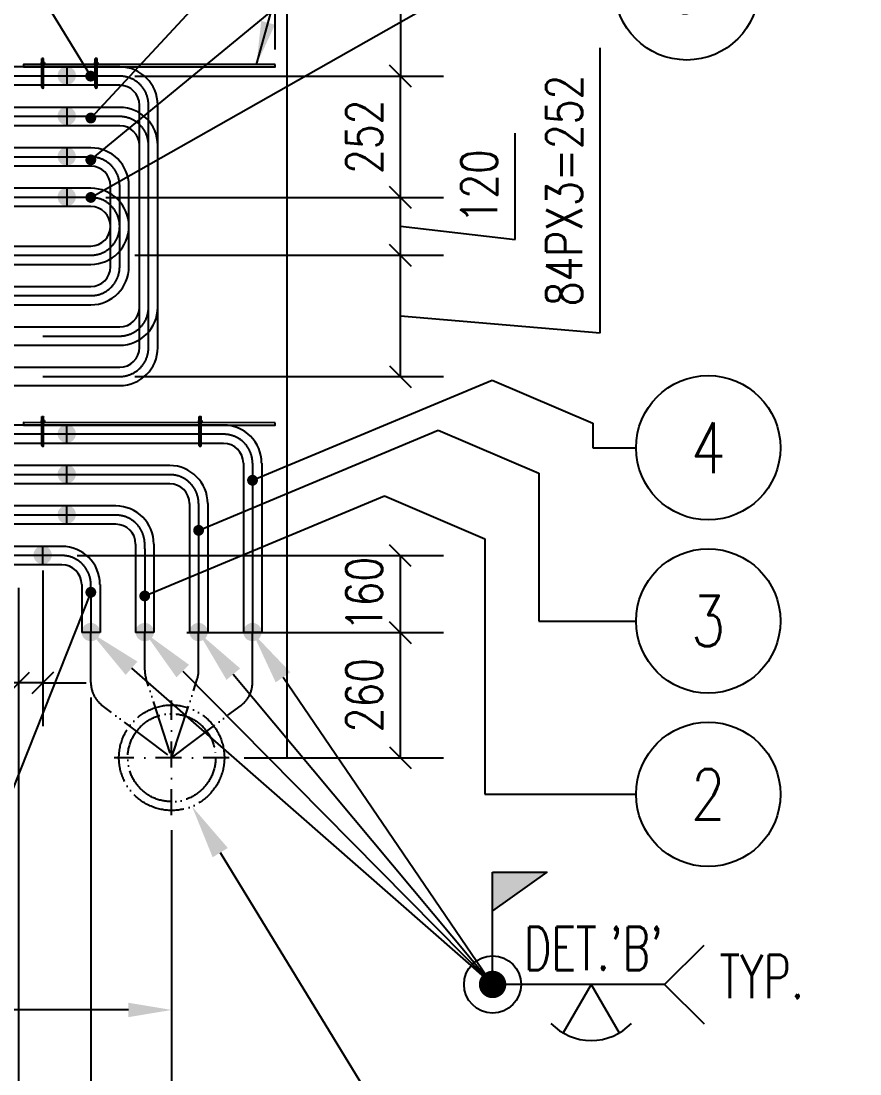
# Model space of a CAD drawing. Extents: x -4179 to 25200, y 0 to 17850.
# Drawn here: x 11104 to 12847, y 12302 to 14489 of the extents above; entities that cross this region are included whole.
import ezdxf
from ezdxf import colors
from ezdxf.entities.mleader import LeaderData, LeaderLine
from ezdxf.enums import TextEntityAlignment as Align
from ezdxf.math import Vec2, Vec3

# ---------------------------------------------------------------- set-up
doc = ezdxf.new("R2010")
doc.units = 0
doc.header["$LTSCALE"] = 450
doc.header["$MEASUREMENT"] = 0
for name, pattern in [('CENTER', [2, 1.25, -0.25, 0.25, -0.25]), ('CENTSHORT', [0.22, 0.12, -0.05, 0, -0.05]), ('HIDSHORT', [0.18, 0.1, -0.08]), ('PHANTOM', [2.5, 1.25, -0.25, 0.25, -0.25, 0.25, -0.25]), ('RAJU1', [0.65, 0.5, -0.05, 0, -0.05, 0, -0.05])]:
    doc.linetypes.add(name, pattern=pattern)
for name, color, linetype in [('CEN', 1, 'CENTER'), ('DIM', 1, 'Continuous'), ('G', 3, 'Continuous'), ('HID1', 8, 'PHANTOM')]:
    doc.layers.add(name, color=color, linetype=linetype)
doc.styles.add('SIMP25', font='romans.shx', dxfattribs={"width": 0.8, "height": 75})
doc.styles.add('SIMP35', font='romans.shx', dxfattribs={"width": 0.8, "height": 105})
doc.styles.get("Standard").update_dxf_attribs({"font": 'ROMANS.SHX'})
doc.dimstyles.get("Standard").update_dxf_attribs({"dimscale": 500.1, "dimtxt": 75, "dimasz": 0.18, "dimexe": 0.18, "dimexo": 0.0625, "dimgap": 0.075, "dimtad": 1, "dimdec": 0, "dimrnd": 0.5, "dimzin": 0, "dimdsep": 46, "dimtxsty": 'SIMP25', "dimcen": 0.09, "dimadec": 0, "dimazin": 0, "dimtfac": 1, "dimtdec": 0, "dimtmove": 1, "dimatfit": 3, "dimfxl": 1, "dimtolj": 1, "dimtzin": 0, "dimarcsym": 0})

# ---------------------------------------------------------------- blocks, each defined once
blk = doc.blocks.new('ShopWeld')
blk.add_hatch(color=256).paths.add_polyline_path([(19.1, 1.05, 1), (-19, 1.05, 1)])
blk = doc.blocks.new('Weld_Detail')
for p, q in [((11.916, 0), (14.646, 2.73)), ((11.916, 0), (14.646, -2.73)), ((6.829, 0), (4.888, -3.361)), ((6.829, 0), (8.77, -3.361))]:
    blk.add_line(p, q)
blk.add_lwpolyline([(11.916, 0), (0, 0)])
blk.add_circle((0, 0), 1.978)
blk.add_arc((6.829, 0), 3.881, 224.13373, 315.86627)
at = {"color": 7, "style": 'SIMP25', "width": 0.7}
for tag, p in [('2', (2.178, 1)), ('1', (15.71, -0.96))]:
    blk.add_attdef(tag, p, '', height=3, dxfattribs=at)
blk = doc.blocks.new('weld_DetailFlag')
h = blk.add_hatch(color=256)
h.dxf.hatch_style = 1
h.paths.add_polyline_path([(3.753, 7.768), (0, 7.768), (0, 5.108)])
blk.add_line((0, 0), (0, 7.768))
blk.add_lwpolyline([(0, 7.768), (3.753, 7.768), (0, 5.108)])
at = {"const_width": 0.949}
blk.add_lwpolyline([(0.475, 0, -1), (-0.475, 0, -1)], format="xyb", close=True, dxfattribs=at)
blk = doc.blocks.new('_Oblique')
at = {"color": 0, "linetype": 'ByBlock', "lineweight": -2}
blk.add_line((-0.25, -0.25), (0.25, 0.25), dxfattribs=at)
blk = doc.blocks.new('*D7')
at = {"layer": 'Defpoints', "color": 0, "transparency": 16777216}
for p in [(11308.8, 14122.9), (11892, 14122.9), (11308.8, 14002.9)]:
    blk.add_point(p, dxfattribs=at)
at = {"layer": 'DIM', "color": 0, "lineweight": -2, "transparency": 16777216}
for p, q in [((12130.6, 14035.4), (12130.6, 14256.1)), ((11340.1, 14122.9), (11982, 14122.9)), ((11892, 14002.9), (11892, 14122.9)), ((11892, 14062.9), (12130.6, 14035.4)), ((11340.1, 14002.9), (11982, 14002.9))]:
    blk.add_line(p, q, dxfattribs=at)
at = {"layer": 'DIM', "color": 0, "lineweight": -2, "transparency": 16777216, "xscale": 90.018, "yscale": 90.018, "zscale": 90.018}
for p, rotation in [((11892, 14122.9), 90), ((11892, 14002.9), 270)]:
    blk.add_blockref('_Oblique', p, dxfattribs=dict(at, rotation=rotation))
at = {"layer": 'DIM', "color": 0, "transparency": 16777216, "insert": (12055.6, 14145.8), "char_height": 75, "attachment_point": 5, "rotation": 90, "style": 'SIMP25'}
blk.add_mtext('\\A1;120', dxfattribs=at)
blk = doc.blocks.new('*D8')
at = {"layer": 'Defpoints', "color": 0, "transparency": 16777216}
for p in [(11308.8, 14002.9), (11892, 14002.9), (11308.8, 13750.9)]:
    blk.add_point(p, dxfattribs=at)
at = {"layer": 'DIM', "color": 0, "lineweight": -2, "transparency": 16777216}
for p, q in [((12307.4, 13841.3), (12307.4, 14433.4)), ((11340.1, 14002.9), (11982, 14002.9)), ((11892, 13750.9), (11892, 14002.9)), ((11892, 13876.9), (12307.4, 13841.3)), ((11340.1, 13750.9), (11982, 13750.9))]:
    blk.add_line(p, q, dxfattribs=at)
at = {"layer": 'DIM', "color": 0, "lineweight": -2, "transparency": 16777216, "xscale": 90.018, "yscale": 90.018, "zscale": 90.018}
for p, rotation in [((11892, 14002.9), 90), ((11892, 13750.9), 270)]:
    blk.add_blockref('_Oblique', p, dxfattribs=dict(at, rotation=rotation))
at = {"layer": 'DIM', "color": 0, "transparency": 16777216, "insert": (12232.4, 14137.3), "char_height": 75, "attachment_point": 5, "rotation": 90, "style": 'SIMP25'}
blk.add_mtext('\\A1;84PX3=252', dxfattribs=at)
blk = doc.blocks.new('*D9')
at = {"layer": 'Defpoints', "color": 0, "transparency": 16777216}
for p in [(11098.8, 13342.9), (11416.8, 12839.5), (11098.8, 11923.9)]:
    blk.add_point(p, dxfattribs=at)
at = {"layer": 'DIM', "color": 0, "lineweight": -2, "transparency": 16777216}
for p, q in [((11098.8, 13311.6), (11098.8, 11833.9)), ((11416.8, 12808.2), (11416.8, 11833.9)), ((11416.8, 11923.9), (11098.8, 11923.9)), ((11751.3, 11923.9), (11416.8, 11923.9))]:
    blk.add_line(p, q, dxfattribs=at)
at = {"layer": 'DIM', "color": 0, "lineweight": -2, "transparency": 16777216, "xscale": 90.018, "yscale": 90.018, "zscale": 90.018, "rotation": 180}
blk.add_blockref('_Oblique', (11098.8, 11923.9), dxfattribs=at)
at = {"layer": 'DIM', "color": 0, "lineweight": -2, "transparency": 16777216, "xscale": 90.018, "yscale": 90.018, "zscale": 90.018}
blk.add_blockref('_Oblique', (11416.8, 11923.9), dxfattribs=at)
at = {"layer": 'DIM', "color": 0, "transparency": 16777216, "insert": (11636.6, 11998.9), "char_height": 75, "attachment_point": 5, "style": 'SIMP25'}
blk.add_mtext('\\A1;318', dxfattribs=at)
blk = doc.blocks.new('*D11')
at = {"layer": 'Defpoints', "color": 0, "transparency": 16777216}
for p in [(2088.8, 13606.9), (11248.8, 13115.4), (2088.8, 11698.9)]:
    blk.add_point(p, dxfattribs=at)
at = {"layer": 'DIM', "color": 0, "lineweight": -2, "transparency": 16777216}
for p, q in [((2088.8, 13575.7), (2088.8, 11608.9)), ((11248.8, 13084.2), (11248.8, 11608.9)), ((11158.8, 11698.9), (2178.8, 11698.9))]:
    blk.add_line(p, q, dxfattribs=at)
at = {"layer": 'DIM', "color": 0, "transparency": 16777216}
for points in [[(2178.8, 11713.9), (2178.8, 11683.9), (2088.8, 11698.9)], [(11158.8, 11713.9), (11158.8, 11683.9), (11248.8, 11698.9)]]:
    blk.add_solid(points, dxfattribs=at)
at = {"layer": 'DIM', "color": 0, "transparency": 16777216, "insert": (6668.8, 11773.9), "char_height": 75, "attachment_point": 5, "style": 'SIMP25'}
blk.add_mtext('\\A1;9160', dxfattribs=at)
blk = doc.blocks.new('*D15')
at = {"layer": 'Defpoints', "color": 0, "transparency": 16777216}
for p in [(11416.8, 13218.9), (11892, 13218.9), (11536.3, 12958.9)]:
    blk.add_point(p, dxfattribs=at)
at = {"layer": 'DIM', "color": 0, "lineweight": -2, "transparency": 16777216}
for p, q in [((11448.1, 13218.9), (11982, 13218.9)), ((11892, 12958.9), (11892, 13218.9)), ((11567.5, 12958.9), (11982, 12958.9))]:
    blk.add_line(p, q, dxfattribs=at)
at = {"layer": 'DIM', "color": 0, "lineweight": -2, "transparency": 16777216, "xscale": 90.018, "yscale": 90.018, "zscale": 90.018}
for p, rotation in [((11892, 13218.9), 90), ((11892, 12958.9), 270)]:
    blk.add_blockref('_Oblique', p, dxfattribs=dict(at, rotation=rotation))
at = {"layer": 'DIM', "color": 0, "transparency": 16777216, "insert": (11817, 13088.9), "char_height": 75, "attachment_point": 5, "rotation": 90, "style": 'SIMP25'}
blk.add_mtext('\\A1;260', dxfattribs=at)
blk = doc.blocks.new('*D16')
at = {"layer": 'Defpoints', "color": 0, "transparency": 16777216}
for p in [(11188.8, 13378.9), (11892, 13378.9), (11416.8, 13218.9)]:
    blk.add_point(p, dxfattribs=at)
at = {"layer": 'DIM', "color": 0, "lineweight": -2, "transparency": 16777216}
for p, q in [((11220.1, 13378.9), (11982, 13378.9)), ((11892, 13218.9), (11892, 13378.9)), ((11448.1, 13218.9), (11982, 13218.9))]:
    blk.add_line(p, q, dxfattribs=at)
at = {"layer": 'DIM', "color": 0, "lineweight": -2, "transparency": 16777216, "xscale": 90.018, "yscale": 90.018, "zscale": 90.018}
for p, rotation in [((11892, 13378.9), 90), ((11892, 13218.9), 270)]:
    blk.add_blockref('_Oblique', p, dxfattribs=dict(at, rotation=rotation))
at = {"layer": 'DIM', "color": 0, "transparency": 16777216, "insert": (11817, 13298.9), "char_height": 75, "attachment_point": 5, "rotation": 90, "style": 'SIMP25'}
blk.add_mtext('\\A1;160', dxfattribs=at)
blk = doc.blocks.new('*D19')
at = {"layer": 'Defpoints', "color": 0, "transparency": 16777216}
for p in [(11603.9, 15380.9), (11308.8, 14374.9), (11892, 14374.9)]:
    blk.add_point(p, dxfattribs=at)
at = {"layer": 'DIM', "color": 0, "lineweight": -2, "transparency": 16777216}
for p, q in [((11635.1, 15380.9), (11982, 15380.9)), ((11892, 15380.9), (11892, 14374.9)), ((11340.1, 14374.9), (11982, 14374.9))]:
    blk.add_line(p, q, dxfattribs=at)
at = {"layer": 'DIM', "color": 0, "lineweight": -2, "transparency": 16777216, "xscale": 90.018, "yscale": 90.018, "zscale": 90.018}
for p, rotation in [((11892, 15380.9), 90), ((11892, 14374.9), 270)]:
    blk.add_blockref('_Oblique', p, dxfattribs=dict(at, rotation=rotation))
at = {"layer": 'DIM', "color": 0, "transparency": 16777216, "insert": (11817, 14877.9), "char_height": 75, "attachment_point": 5, "rotation": 90, "style": 'SIMP25'}
blk.add_mtext('\\A1;1006', dxfattribs=at)
blk = doc.blocks.new('*D45')
at = {"layer": 'Defpoints', "color": 0, "transparency": 16777216}
for p in [(9716.8, 13334.9), (11416.8, 12839.5), (9716.8, 12434.9)]:
    blk.add_point(p, dxfattribs=at)
at = {"layer": 'DIM', "color": 0, "lineweight": -2, "transparency": 16777216}
for p, q in [((9716.8, 13303.7), (9716.8, 12344.9)), ((11416.8, 12808.2), (11416.8, 12344.9)), ((11326.8, 12434.9), (9806.8, 12434.9))]:
    blk.add_line(p, q, dxfattribs=at)
at = {"layer": 'DIM', "color": 0, "transparency": 16777216}
for points in [[(9806.8, 12449.9), (9806.8, 12419.9), (9716.8, 12434.9)], [(11326.8, 12449.9), (11326.8, 12419.9), (11416.8, 12434.9)]]:
    blk.add_solid(points, dxfattribs=at)
at = {"layer": 'DIM', "color": 0, "transparency": 16777216, "insert": (10566.8, 12509.9), "char_height": 75, "attachment_point": 5, "style": 'SIMP25'}
blk.add_mtext('\\A1;1700', dxfattribs=at)
blk = doc.blocks.new('*D54')
at = {"layer": 'Defpoints', "color": 0, "transparency": 16777216}
for p in [(11148.8, 13378.9), (11098.8, 13342.9), (11098.8, 13114.2)]:
    blk.add_point(p, dxfattribs=at)
at = {"layer": 'DIM', "color": 0, "lineweight": -2, "transparency": 16777216}
for p, q in [((11148.8, 13347.7), (11148.8, 13024.2)), ((11098.8, 13311.6), (11098.8, 13024.2)), ((11098.8, 13114.2), (11008.8, 13114.2)), ((11148.8, 13114.2), (11098.8, 13114.2)), ((11148.8, 13114.2), (11238.8, 13114.2))]:
    blk.add_line(p, q, dxfattribs=at)
at = {"layer": 'DIM', "color": 0, "lineweight": -2, "transparency": 16777216, "xscale": 90.018, "yscale": 90.018, "zscale": 90.018}
blk.add_blockref('_Oblique', (11098.8, 13114.2), dxfattribs=at)
at = {"layer": 'DIM', "color": 0, "lineweight": -2, "transparency": 16777216, "xscale": 90.018, "yscale": 90.018, "zscale": 90.018, "rotation": 180}
blk.add_blockref('_Oblique', (11148.8, 13114.2), dxfattribs=at)
at = {"layer": 'DIM', "color": 0, "transparency": 16777216, "insert": (11008.8, 13189.2), "char_height": 75, "attachment_point": 5, "style": 'SIMP25'}
blk.add_mtext('\\A1;50', dxfattribs=at)
blk = doc.blocks.new('CB0131')
at = {"color": 7}
blk.add_circle((5, 0), 5, dxfattribs=at)
at = {"color": 3, "style": 'SIMP35', "width": 0.8}
blk.add_attdef('P.NO.', text='', height=3.5, dxfattribs=at).set_placement((5, 0), align=Align.MIDDLE)
blk = doc.blocks.new('*D57')
at = {"layer": 'Defpoints', "color": 0, "transparency": 16777216}
for p in [(11308.8, 14374.9), (11892, 14374.9), (11248.8, 14122.9)]:
    blk.add_point(p, dxfattribs=at)
at = {"layer": 'DIM', "color": 0, "lineweight": -2, "transparency": 16777216}
for p, q in [((11340.1, 14374.9), (11982, 14374.9)), ((11892, 14122.9), (11892, 14374.9)), ((11280.1, 14122.9), (11982, 14122.9))]:
    blk.add_line(p, q, dxfattribs=at)
at = {"layer": 'DIM', "color": 0, "lineweight": -2, "transparency": 16777216, "xscale": 90.018, "yscale": 90.018, "zscale": 90.018}
for p, rotation in [((11892, 14374.9), 90), ((11892, 14122.9), 270)]:
    blk.add_blockref('_Oblique', p, dxfattribs=dict(at, rotation=rotation))
at = {"layer": 'DIM', "color": 0, "transparency": 16777216, "insert": (11817, 14248.9), "char_height": 75, "attachment_point": 5, "rotation": 90, "style": 'SIMP25'}
blk.add_mtext('\\A1;252', dxfattribs=at)
blk = doc.blocks.new('NUT-M4-T')
at = {"color": 0, "linetype": 'ByBlock'}
for p, q in [((-3.5, 3.8), (-3.3, 4)), ((-3.5, 3.8), (-3.5, 0.2)), ((-3.5, 0.2), (-3.3, 0)), ((-3.3, 4), (3.3, 4)), ((-3.3, 0), (3.3, 0)), ((-1.7, 3.6), (-1.7, 0.4)), ((1.7, 3.6), (1.7, 0.4)), ((3.5, 3.8), (3.3, 4)), ((3.3, 0), (3.5, 0.2)), ((3.5, 3.8), (3.5, 0.2))]:
    blk.add_line(p, q, dxfattribs=at)
at = {"color": 1, "linetype": 'CENTSHORT'}
blk.add_line((0, 4.2), (0, -0.5), dxfattribs=at)
at = {"color": 0, "linetype": 'ByBlock'}
for centre, radius, start, end in [((-2.7, 2.6), 1.42, 45.6164, 121.21), ((-2.7, 1.4), 1.42, 238.79, 314.3836), ((0, 0.1), 3.95, 63.9922, 116.0078), ((0, 3.9), 3.95, 243.9922, 296.0078), ((2.7, 2.6), 1.42, 58.79, 134.3836), ((2.7, 1.4), 1.42, 225.6164, 301.21)]:
    blk.add_arc(centre, radius, start, end, dxfattribs=at)
blk = doc.blocks.new('AUcl_Typ2-M4_T38.1_F')
for p, q in [((-2, 36.5), (-1.5, 37)), ((-2, -23), (-2, 36.5)), ((2, 36.5), (-2, 36.5)), ((-1.5, 12), (-1.5, 37)), ((-1.5, 37), (1.5, 37)), ((1.5, 12), (1.5, 37)), ((1.5, 37), (2, 36.5)), ((2, -23), (2, 36.5))]:
    blk.add_line(p, q)
at = {"color": 0, "linetype": 'ByBlock'}
for p, q in [((-0.5, 24.6), (0.4, 24.1)), ((-2, 12), (2, 12))]:
    blk.add_line(p, q, dxfattribs=at)
at = {"color": 1, "linetype": 'CENTSHORT', "ltscale": 0.2}
for p, q in [((0, -25.7), (0, 37)), ((2.2, -23), (-2.2, -23))]:
    blk.add_line(p, q, dxfattribs=at)
at = {"color": 0, "linetype": 'ByBlock'}
blk.add_lwpolyline([(-3.5, 24.6), (-3.5, 24.1), (3.5, 24.1), (3.5, 24.6)], close=True, dxfattribs=at)
at = {"color": 1, "linetype": 'HIDSHORT'}
blk.add_arc((0, -23), 2, 0, 180, dxfattribs=at)
blk.add_arc((0, -23), 2, 180, 0)
at = {"color": 0, "linetype": 'ByBlock'}
blk.add_blockref('NUT-M4-T', (0, 24.6), dxfattribs=at)
blk = doc.blocks.new('LPEvap3-AntCh-Side-TYP2-F')
at = {"color": 2}
blk.add_lwpolyline([(107, 23.8), (-416, 24.1), (-416, 19), (107, 18.8)], close=True, dxfattribs=at)
for p in [(-376, 0), (-49, 0)]:
    blk.add_blockref('AUcl_Typ2-M4_T38.1_F', p)
blk = doc.blocks.new('LPEvap3-AntCh-Side-TYP3-F')
at = {"color": 2}
blk.add_lwpolyline([(323, 24.05), (-200, 24.05), (-200, 19.05), (323, 19.05)], close=True, dxfattribs=at)
for p in [(-160, 0), (-49, 0)]:
    blk.add_blockref('AUcl_Typ2-M4_T38.1_F', p)
blk = doc.blocks.new('*D256')
at = {"layer": 'Defpoints', "color": 0, "transparency": 16777216}
for p in [(11656.8, 14721.5), (11631.8, 14399), (11656.8, 14399)]:
    blk.add_point(p, dxfattribs=at)
at = {"layer": 'DIM', "color": 0, "lineweight": -2, "transparency": 16777216}
for p, q in [((11631.8, 14430.2), (11631.8, 14811.5)), ((11656.8, 14430.2), (11656.8, 14811.5)), ((11631.8, 14721.5), (11541.8, 14721.5)), ((11631.8, 14721.5), (11656.8, 14721.5)), ((11656.8, 14721.5), (11746.8, 14721.5))]:
    blk.add_line(p, q, dxfattribs=at)
at = {"layer": 'DIM', "color": 0, "lineweight": -2, "transparency": 16777216, "xscale": 90.018, "yscale": 90.018, "zscale": 90.018}
blk.add_blockref('_Oblique', (11631.8, 14721.5), dxfattribs=at)
at = {"layer": 'DIM', "color": 0, "lineweight": -2, "transparency": 16777216, "xscale": 90.018, "yscale": 90.018, "zscale": 90.018, "rotation": 180}
blk.add_blockref('_Oblique', (11656.8, 14721.5), dxfattribs=at)
at = {"layer": 'DIM', "color": 0, "transparency": 16777216, "insert": (11527.6, 14837.2), "char_height": 75, "attachment_point": 5, "style": 'SIMP25'}
blk.add_mtext('\\A1;25\\PTYP', dxfattribs=at)

msp = doc.modelspace()

# ---------------------------------------------------------------- linework, layer by layer
for p, q in [((11198.8, 14394), (11198.8, 14355.9)), ((11198.8, 14310), (11198.8, 14271.9)), ((11198.8, 14226), (11198.8, 14187.9)), ((11198.8, 14142), (11198.8, 14103.9)), ((11524.8, 13650), (2148.8, 13650)), ((11198.8, 13611.9), (11198.8, 13650)), ((11524.8, 13611.9), (2148.8, 13611.9)), ((11412.8, 13566), (2148.8, 13566)), ((11198.8, 13527.9), (11198.8, 13566)), ((11565.8, 13570.9), (11565.8, 13218.9)), ((11603.9, 13570.9), (11603.9, 13218.9)), ((11412.8, 13527.9), (2148.8, 13527.9)), ((11300.8, 13482), (2088.8, 13482)), ((11198.8, 13443.9), (11198.8, 13482)), ((11453.8, 13486.9), (11453.8, 13218.9)), ((11491.9, 13486.9), (11491.9, 13218.9)), ((11300.8, 13443.9), (2088.8, 13443.9)), ((11188.8, 13398), (2088.8, 13398)), ((11148.8, 13359.9), (11148.8, 13398)), ((11341.8, 13402.9), (11341.8, 13218.9)), ((11379.9, 13402.9), (11379.9, 13218.9)), ((11188.8, 13359.9), (2088.8, 13359.9)), ((11229.8, 13318.9), (11229.8, 13218.9)), ((11267.9, 13318.9), (11267.9, 13218.9)), ((11267.9, 13218.9), (11229.8, 13218.9)), ((11379.9, 13218.9), (11341.8, 13218.9)), ((11491.9, 13218.9), (11453.8, 13218.9)), ((11603.9, 13218.9), (11565.8, 13218.9))]:
    msp.add_line(p, q)
at = {"color": 1, "linetype": 'CENTSHORT'}
for p, q in [((11416.8, 12839.5), (11416.8, 13078.1)), ((11536.3, 12958.9), (11297.6, 12958.9))]:
    msp.add_line(p, q, dxfattribs=at)
for points in [[(2148.8, 13650, -0.41395), (2107.9, 13690.9, -0.41395), (2148.8, 13731.9), (11308.8, 13731.9, 0.414), (11387.9, 13810.9), (11387.9, 14314.9, 0.414), (11308.8, 14394), (2148.8, 14394)], [(2148.8, 13611.9, -0.414026), (2069.8, 13690.9, -0.414026), (2148.8, 13770), (11308.8, 13770, 0.414), (11349.8, 13810.9), (11349.8, 14314.9, 0.414), (11308.8, 14355.9), (2148.8, 14355.9)], [(2148.8, 13566, -0.414), (2107.9, 13606.9), (2107.9, 13774.9, -0.414), (2148.8, 13815.9), (11308.8, 13815.9, 0.414), (11387.9, 13894.9), (11387.9, 14230.9, 0.414), (11308.8, 14310), (2148.8, 14310)], [(2148.8, 13527.9, -0.414), (2069.8, 13606.9), (2069.8, 13774.9, -0.414), (2148.8, 13854), (11308.8, 13854, 0.414), (11349.8, 13894.9), (11349.8, 14230.9, 0.414), (11308.8, 14271.9), (2148.8, 14271.9)], [(2088.8, 13482, -0.414), (2047.9, 13522.9), (2047.9, 13858.9, -0.414), (2088.8, 13899.9), (11248.8, 13899.9, 0.414), (11327.9, 13978.9), (11327.9, 14146.9, 0.414), (11248.8, 14226), (2088.8, 14226)], [(2088.8, 13443.9, -0.414), (2009.8, 13522.9), (2009.8, 13858.9, -0.414), (2088.8, 13938), (11248.8, 13938, 0.414), (11289.8, 13978.9), (11289.8, 14146.9, 0.414), (11248.8, 14187.9), (2088.8, 14187.9)], [(2088.8, 13398, -0.414), (2047.9, 13438.9), (2047.9, 13942.9, -0.414), (2088.8, 13983.9), (11248.8, 13983.9, 0.414026), (11327.9, 14062.9, 0.414026), (11248.8, 14142), (2088.8, 14142)], [(2088.8, 13359.9, -0.414), (2009.8, 13438.9), (2009.8, 13942.9, -0.414), (2088.8, 14022), (11248.8, 14022, 0.41395), (11289.8, 14062.9, 0.41395), (11248.8, 14103.9), (2088.8, 14103.9)]]:
    msp.add_lwpolyline(points, format="xyb")
for centre, radius in [((11524.8, 13570.9), 79), ((11524.8, 13570.9), 41), ((11412.8, 13486.9), 79), ((11412.8, 13486.9), 41), ((11300.8, 13402.9), 79), ((11300.8, 13402.9), 41), ((11188.8, 13318.9), 79), ((11188.8, 13318.9), 41)]:
    msp.add_arc(centre, radius, 0, 90)
at = {"layer": 'CEN'}
for p, q in [((11524.8, 13630.9), (2148.8, 13630.9)), ((11584.8, 13570.9), (11584.8, 13218.9)), ((11412.8, 13546.9), (2148.8, 13546.9)), ((11472.8, 13486.9), (11472.8, 13218.9)), ((11300.8, 13462.9), (2088.8, 13462.9)), ((11360.8, 13392.9), (11360.8, 13402.9)), ((11360.8, 13392.9), (11360.8, 13218.9)), ((11188.8, 13378.9), (2088.8, 13378.9)), ((11248.8, 13308.9), (11248.8, 13318.9)), ((11248.8, 13308.9), (11248.8, 13218.9)), ((11416.8, 12958.9), (11426.1, 12987.4)), ((11416.8, 12958.9), (11440.8, 12977))]:
    msp.add_line(p, q, dxfattribs=at)
for points in [[(2148.8, 13630.9, -0.414), (2088.8, 13690.9), (2088.8, 13690.9, -0.414), (2148.8, 13750.9), (11308.8, 13750.9, 0.414), (11368.8, 13810.9), (11368.8, 14314.9, 0.414), (11308.8, 14374.9), (2148.8, 14374.9)], [(2148.8, 13546.9, -0.414), (2088.8, 13606.9), (2088.8, 13774.9, -0.414), (2148.8, 13834.9), (11308.8, 13834.9, 0.414), (11368.8, 13894.9), (11368.8, 14230.9, 0.414), (11308.8, 14290.9), (2148.8, 14290.9)], [(2088.8, 13462.9, -0.414), (2028.8, 13522.9), (2028.8, 13858.9, -0.414), (2088.8, 13918.9), (11248.8, 13918.9, 0.414), (11308.8, 13978.9), (11308.8, 14146.9, 0.414), (11248.8, 14206.9), (2088.8, 14206.9)], [(2088.8, 13378.9, -0.414), (2028.8, 13438.9), (2028.8, 13942.9, -0.414), (2088.8, 14002.9), (11248.8, 14002.9, 0.414), (11308.8, 14062.9), (11308.8, 14062.9, 0.414), (11248.8, 14122.9), (2088.8, 14122.9)]]:
    msp.add_lwpolyline(points, format="xyb", dxfattribs=at)
for centre in [(11524.8, 13570.9), (11412.8, 13486.9), (11300.8, 13402.9), (11188.8, 13318.9)]:
    msp.add_arc(centre, 60, 0, 90, dxfattribs=at)
at = {"layer": 'G'}
msp.add_line((11656.8, 12958.9), (11656.8, 16253.9), dxfattribs=at)
at = {"layer": 'HID1', "linetype": 'RAJU1', "ltscale": 0.5}
for points in [[(11408.8, 12964.9), (11272.7, 13067.5, -0.235469), (11248.8, 13115.4), (11248.8, 13218.9)], [(11413.7, 12968.4), (11363.8, 13122.2, -0.078702), (11360.8, 13140.8), (11360.8, 13218.9)], [(11416.8, 12958.9), (11560.9, 13067.5, 0.235469), (11584.8, 13115.4), (11584.8, 13218.9)], [(11416.8, 12958.9), (11469.9, 13122.2, 0.078702), (11472.8, 13140.8), (11472.8, 13218.9)]]:
    msp.add_lwpolyline(points, format="xyb", dxfattribs=at)
for radius in [109.5, 91.3]:
    msp.add_circle((11416.8, 12958.9), radius, dxfattribs=at)

# ---------------------------------------------------------------- block references
at = {"xscale": 30, "yscale": 30}
for name, p, zscale, values in [('CB0131', (12337.1, 14558.4), 30, {'P.NO.': '9'}), ('CB0131', (12381.7, 13602.9), 30, {'P.NO.': '4'}), ('CB0131', (12381.7, 13242.9), 30, {'P.NO.': '3'}), ('CB0131', (12381.7, 12882.9), 30, {'P.NO.': '2'}), ('Weld_Detail', (12083.7, 12487.9), 0.6666666666666666, {'2': "DET.'B'", '1': 'TYP.'})]:
    msp.add_blockref(name, p, dxfattribs=dict(at, zscale=zscale)).add_auto_attribs(values)
for name, p in [('LPEvap3-AntCh-Side-TYP3-F', (11308.8, 14374.9)), ('LPEvap3-AntCh-Side-TYP2-F', (11524.8, 13630.9))]:
    msp.add_blockref(name, p)
at = {"xscale": -1}
for p in [(11198.8, 14374.9), (11198.8, 14290.9), (11198.8, 14206.9), (11198.8, 14122.9), (11198.8, 13630.9), (11198.8, 13546.9), (11198.8, 13462.9), (11148.8, 13378.9), (11248.8, 13218.9), (11360.8, 13218.9), (11472.8, 13218.9), (11584.8, 13218.9)]:
    msp.add_blockref('ShopWeld', p, dxfattribs=at)
at = {"xscale": 30, "yscale": 30, "zscale": 0.6666666666666666}
msp.add_blockref('weld_DetailFlag', (12083.7, 12487.9), dxfattribs=at)

# ---------------------------------------------------------------- dimensions: what is measured, and where the dimension line sits
at = {"layer": 'DIM'}
for base, p1, p2, picture, middle in [((11892, 14374.9), (11603.9, 15380.9), (11308.8, 14374.9), '*D19', (11817, 14877.9)), ((11892, 14374.9), (11248.8, 14122.9), (11308.8, 14374.9), '*D57', (11817, 14248.9)), ((11892, 13218.9), (11536.3, 12958.9), (11416.8, 13218.9), '*D15', (11817, 13088.9))]:
    dim = msp.add_linear_dim(base=base, p1=p1, p2=p2, angle=90, dimstyle='Standard', override={"dimblk1": 'Oblique', "dimblk2": 'Oblique', "dimsah": 1}, dxfattribs=at)
    dim.commit()
    dim.dimension.update_dxf_attribs({"geometry": picture, "text_midpoint": middle})
dim = msp.add_linear_dim(base=(11656.8, 14721.5), p1=(11631.8, 14399), p2=(11656.8, 14399), text='<>\\XTYP', dimstyle='Standard', override={"dimblk1": 'Oblique', "dimblk2": 'Oblique', "dimsah": 1}, dxfattribs=at)
dim.commit()
dim.dimension.update_dxf_attribs({"geometry": '*D256', "text_midpoint": (11527.6, 14837.2), "dimtype": 160})
dim = msp.add_linear_dim(base=(11892, 14002.9), p1=(11308.8, 13750.9), p2=(11308.8, 14002.9), angle=90, text='84PX3=252', dimstyle='Standard', override={"dimblk1": 'Oblique', "dimblk2": 'Oblique', "dimsah": 1}, dxfattribs=at)
dim.commit()
dim.dimension.update_dxf_attribs({"geometry": '*D8', "text_midpoint": (12307.4, 13878.8), "dimtype": 160})
for base, p1, p2, angle, picture, middle in [((11892, 14122.9), (11308.8, 14002.9), (11308.8, 14122.9), 90, '*D7', (12130.6, 14072.9)), ((11892, 13378.9), (11416.8, 13218.9), (11188.8, 13378.9), 90, '*D16', (11892, 13298.9)), ((11098.8, 11923.9), (11416.8, 12839.5), (11098.8, 13342.9), 180, '*D9', (11636.6, 11923.9))]:
    dim = msp.add_linear_dim(base=base, p1=p1, p2=p2, angle=angle, dimstyle='Standard', override={"dimblk1": 'Oblique', "dimblk2": 'Oblique', "dimsah": 1}, dxfattribs=at)
    dim.commit()
    dim.dimension.update_dxf_attribs({"geometry": picture, "text_midpoint": middle, "dimtype": 160})
for base, p1, p2, picture, middle in [((2088.8, 11698.9), (11248.8, 13115.4), (2088.8, 13606.9), '*D11', (6668.8, 11773.9)), ((9716.8, 12434.9), (11416.8, 12839.5), (9716.8, 13334.9), '*D45', (10566.8, 12509.9))]:
    dim = msp.add_linear_dim(base=base, p1=p1, p2=p2, angle=180, dimstyle='Standard', dxfattribs=at)
    dim.commit()
    dim.dimension.update_dxf_attribs({"geometry": picture, "text_midpoint": middle})
dim = msp.add_linear_dim(base=(11098.8, 13114.2), p1=(11148.8, 13378.9), p2=(11098.8, 13342.9), dimstyle='Standard', override={"dimblk1": 'Oblique', "dimblk2": 'Oblique', "dimsah": 1}, dxfattribs=at)
dim.commit()
dim.dimension.update_dxf_attribs({"geometry": '*D54', "text_midpoint": (11008.8, 13114.2), "dimtype": 160})

# ---------------------------------------------------------------- leaders
msp.add_leader([(11593, 14399), (11767.2, 15024.1), (12080.5, 15330.8), (12083.7, 15547.8), (12173.7, 15547.8)], dimstyle='Standard', dxfattribs=at)
for points in [[(11248.8, 14200.9), (11972.6, 14797.2), (12062.6, 14797.2)], [(11248.5, 14374.9), (11066.5, 14673.7), (10976.5, 14673.7)], [(11248.8, 14287.9), (11607.7, 14673.7), (11477.7, 14673.7)], [(11248.8, 14122.9), (12017.1, 14558.4), (12337.1, 14558.4)], [(11584.8, 13535.3), (12082.8, 13743.4), (12291.7, 13653.9), (12291.7, 13602.9), (12381.7, 13602.9)], [(11472.8, 13431.3), (11970.8, 13639.4), (12179.7, 13549.9), (12179.7, 13242.9), (12381.7, 13242.9)], [(11360.8, 13295), (11858.8, 13503), (12067.7, 13413.6), (12067.7, 12882.9), (12381.7, 12882.9)], [(11248.8, 13302.6), (11017.8, 12721.5), (10927.8, 12721.5)]]:
    msp.add_leader(points, dimstyle='Standard', override={"dimldrblk": 'DotSmall'}, dxfattribs=at)
ml = msp.add_multileader_mtext('Standard', dxfattribs=at)
ml.set_content('', color=256)
ml.set_leader_properties()
ml.build(insert=Vec2(0, 0))
ml.multileader.update_dxf_attribs({"dogleg_length": 0.36, "arrow_head_size": 112.5})
ctx = ml.context
ctx.base_point, ctx.char_height, ctx.arrow_head_size, ctx.landing_gap_size, ctx.plane_origin = Vec3(12069.3, 12487.8), 0.18, 112.5, 0.09, Vec3(15916.8, -8613.1)
ctx.text_align_type = 2
notes = []
notes.append((ctx, [(0, (1, 1, 0), (12069.9, 12487.8), (-1, 0), 0.36, [(0, [(11248.8, 13218.9), (12083.7, 12487.9)], 0, [])])]))
ctx.mtext.insert, ctx.mtext.alignment, ctx.mtext.flow_direction = Vec3(12069.4, 12487.9), 3, 5
ml = msp.add_multileader_mtext('Standard', dxfattribs=at)
ml.set_content('', color=256)
ml.set_leader_properties()
ml.build(insert=Vec2(0, 0))
ml.multileader.update_dxf_attribs({"dogleg_length": 0.36, "arrow_head_size": 112.5})
ctx = ml.context
ctx.base_point, ctx.char_height, ctx.arrow_head_size, ctx.landing_gap_size, ctx.plane_origin = Vec3(12084, 12487.9), 0.18, 112.5, 0.09, Vec3(15916.8, -8613.1)
notes.append((ctx, [(1, (1, 1, 0), (12083.7, 12487.9), (1, 0), 0.36, [(0, [(11360.8, 13218.9), (12083.7, 12487.9)], 0, [])])]))
ctx.mtext.insert, ctx.mtext.flow_direction = Vec3(12084.1, 12488), 5
ml = msp.add_multileader_mtext('Standard', dxfattribs=at)
ml.set_content('', color=256)
ml.set_leader_properties()
ml.build(insert=Vec2(0, 0))
ml.multileader.update_dxf_attribs({"dogleg_length": 0.36, "arrow_head_size": 112.5})
ctx = ml.context
ctx.base_point, ctx.char_height, ctx.arrow_head_size, ctx.landing_gap_size, ctx.plane_origin = Vec3(12068.5, 12487.9), 0.18, 112.5, 0.09, Vec3(15916.8, -8613.1)
ctx.text_align_type = 2
notes.append((ctx, [(0, (1, 1, 0), (12069.1, 12487.9), (-1, 0), 0.36, [(0, [(11472.8, 13218.9), (12083.7, 12487.9)], 0, [])])]))
ctx.mtext.insert, ctx.mtext.alignment, ctx.mtext.flow_direction = Vec3(12068.6, 12488), 3, 5
ml = msp.add_multileader_mtext('Standard', dxfattribs=at)
ml.set_content('', color=256)
ml.set_leader_properties()
ml.build(insert=Vec2(0, 0))
ml.multileader.update_dxf_attribs({"dogleg_length": 0.36, "arrow_head_size": 112.5})
ctx = ml.context
ctx.base_point, ctx.char_height, ctx.arrow_head_size, ctx.landing_gap_size, ctx.plane_origin = Vec3(12068.9, 12487.9), 0.18, 112.5, 0.09, Vec3(15916.8, -8613.1)
ctx.text_align_type = 2
notes.append((ctx, [(0, (1, 1, 0), (12069.4, 12487.9), (-1, 0), 0.36, [(0, [(11584.8, 13218.9), (12083.7, 12487.9)], 0, [])])]))
ctx.mtext.insert, ctx.mtext.alignment, ctx.mtext.flow_direction = Vec3(12069, 12488), 3, 5
ml = msp.add_multileader_mtext('Standard', dxfattribs=at)
ml.set_content('', color=256)
ml.set_leader_properties()
ml.build(insert=Vec2(0, 0))
ml.multileader.update_dxf_attribs({"dogleg_length": 0.36, "arrow_head_size": 112.5})
ctx = ml.context
ctx.base_point, ctx.char_height, ctx.arrow_head_size, ctx.landing_gap_size, ctx.plane_origin = Vec3(12847, 12126.6), 0.18, 112.5, 0.09, Vec3(15916.8, -8410.1)
notes.append((ctx, [(0, (1, 1, 0), (12846.6, 12126.6), (1, 0), 0.36, [(0, [(11459.1, 12857.8), (11905.7, 12126.6)], 0, [])])]))
ctx.mtext.insert, ctx.mtext.flow_direction = Vec3(12847, 12126.6), 5
for ctx, leaders in notes:
    for number, flags, end, landing, length, lines in leaders:
        leader = LeaderData()
        leader.index, (leader.has_last_leader_line, leader.has_dogleg_vector, leader.attachment_direction) = number, flags
        leader.last_leader_point, leader.dogleg_vector, leader.dogleg_length = Vec3(end), Vec3(landing), length
        for number, points, colour, breaks in lines:
            line = LeaderLine()
            line.index, line.vertices, line.color, line.breaks = number, Vec3.list(points), colors.encode_raw_color(colour), breaks
            leader.lines.append(line)
        ctx.leaders.append(leader)

doc.saveas('drawing.dxf')
